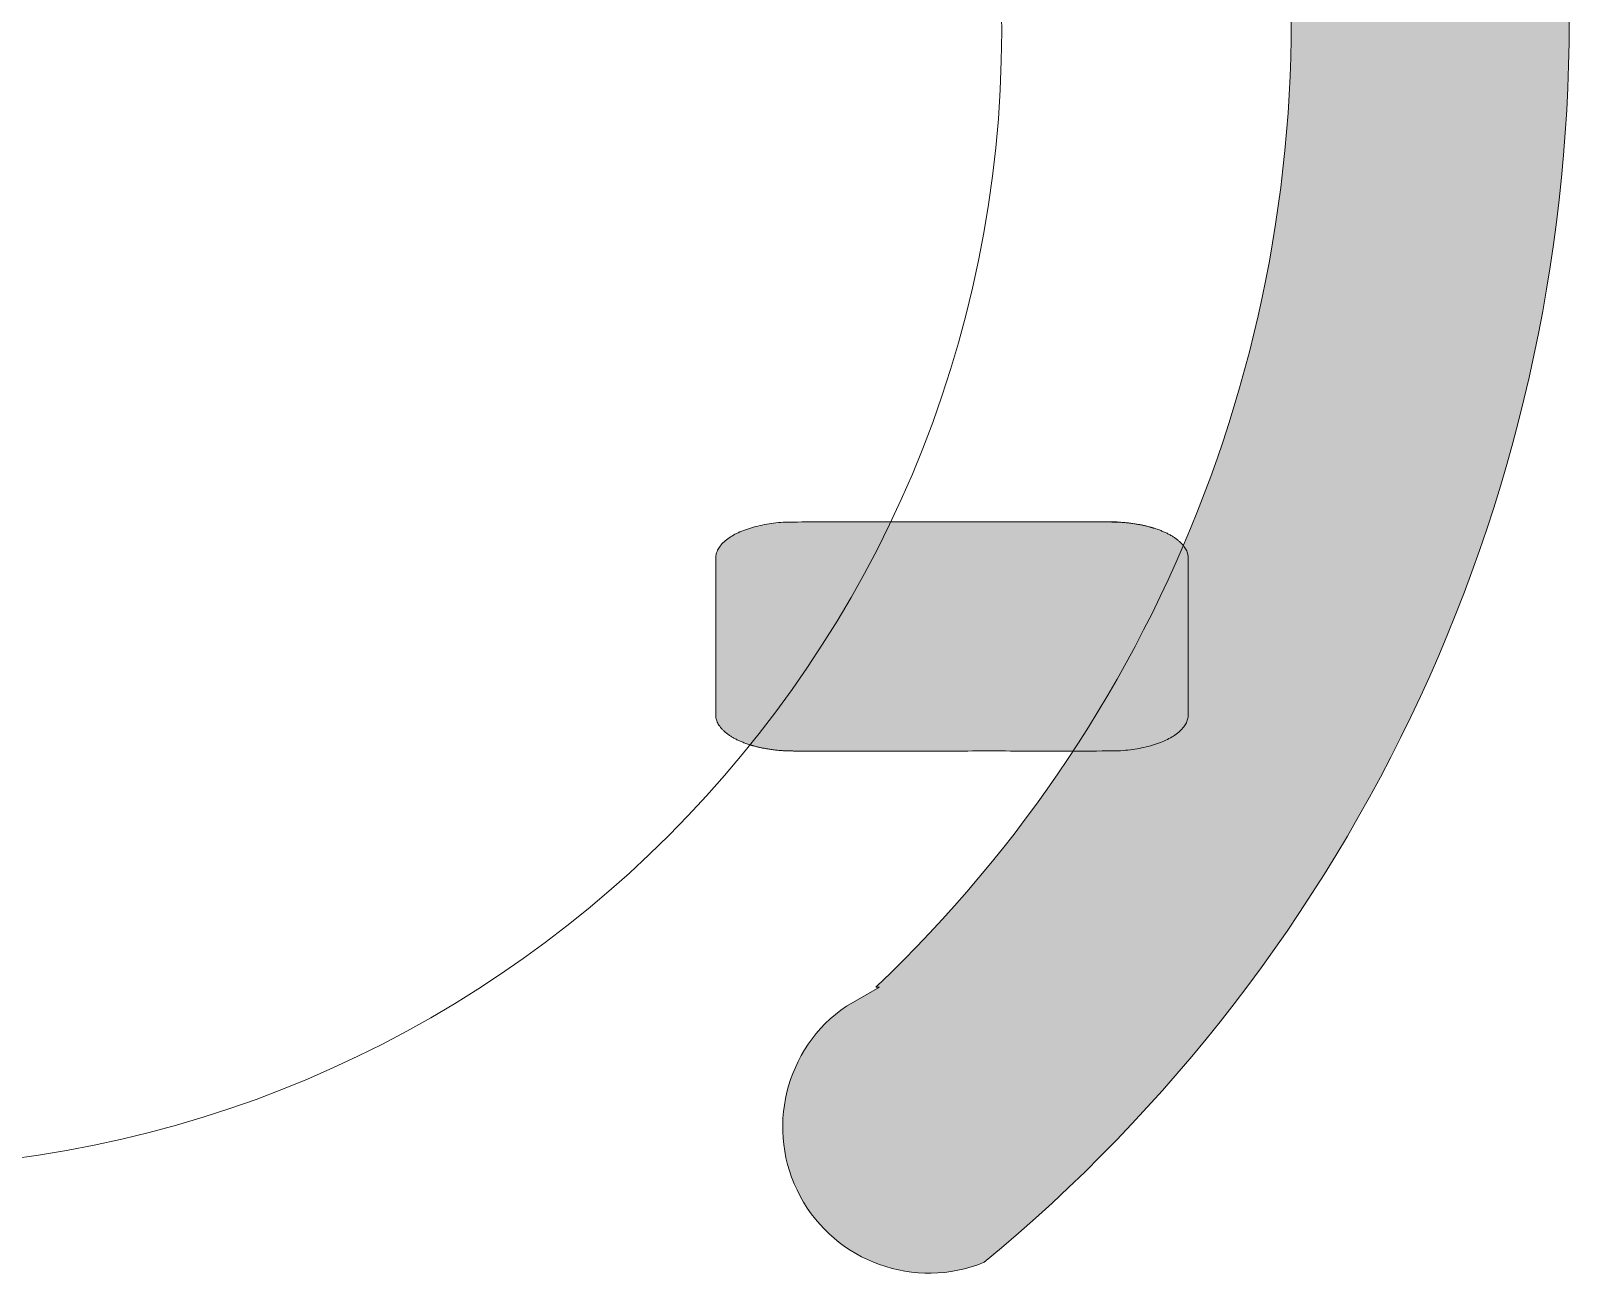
# Model space of a CAD drawing. Header units: metres. Extents: x 512 to 829, y -209 to 245.
# Drawn here: x 727.163 to 727.4398, y -76.0976 to -75.8742 of the extents above; entities that cross this region are included whole.
import ezdxf

# ---------------------------------------------------------------- set-up
doc = ezdxf.new("R2010")
doc.units = ezdxf.units.M
doc.header["$LTSCALE"] = 0.508
doc.layers.add('None', color=7, linetype='Continuous', lineweight=5)

msp = doc.modelspace()

# ---------------------------------------------------------------- hatches: boundary and pattern name
at = {"layer": 'None', "linetype": 'Continuous', "lineweight": 0}
h = msp.add_hatch(color=253, dxfattribs=at)
edge = h.paths.add_edge_path()
edge.add_arc((727.3245898182173, -75.67331993848256), 0.0263100125701542, 151.7176080550718, 235.6582726372454, ccw=False)
edge.add_arc((727.3245866397265, -75.67332192253195), 0.02630815379662728, 67.76075311907022, 151.710522949969, ccw=False)
edge.add_line((727.3345436158066, -75.64897079147966), (727.3376486158066, -75.65157179147965))
edge.add_line((727.3376486158066, -75.65157179147968), (727.3407176158066, -75.65421579147969))
edge.add_line((727.3407176158066, -75.65421579147971), (727.3437466158066, -75.65690079147971))
edge.add_line((727.3437466158067, -75.65690079147964), (727.3467326158067, -75.65962279147965))
edge.add_line((727.3467326158067, -75.6596227914797), (727.3496896158067, -75.6623927914797))
edge.add_line((727.3496896158067, -75.66239279147965), (727.3526066158067, -75.66520579147965))
edge.add_line((727.3526066158066, -75.6652057914797), (727.3554786158066, -75.66805279147971))
edge.add_line((727.3554786158066, -75.66805279147968), (727.3583156158066, -75.67094479147968))
edge.add_line((727.3583156158066, -75.67094479147966), (727.3611086158066, -75.67387379147965))
edge.add_line((727.3611086158066, -75.67387379147965), (727.3638566158066, -75.67683579147965))
edge.add_line((727.3638566158066, -75.67683579147968), (727.3665706158066, -75.67984479147968))
edge.add_line((727.3665706158067, -75.6798447914797), (727.3692426158067, -75.68289279147969))
edge.add_line((727.3692426158067, -75.68289279147973), (727.3718656158067, -75.68596879147972))
edge.add_line((727.3718656158067, -75.6859687914797), (727.3744476158066, -75.6890857914797))
edge.add_line((727.3744476158067, -75.68908579147967), (727.3769886158067, -75.69224079147969))
edge.add_line((727.3769886158067, -75.69224079147966), (727.3794856158066, -75.69543279147966))
edge.add_line((727.3794856158066, -75.69543279147967), (727.3819306158066, -75.69864979147968))
edge.add_line((727.3819306158067, -75.69864979147974), (727.3843366158067, -75.70190679147973))
edge.add_line((727.3843366158067, -75.7019067914797), (727.3866976158066, -75.70520079147971))
edge.add_line((727.3866976158067, -75.70520079147968), (727.3890126158067, -75.70852579147967))
edge.add_line((727.3890126158067, -75.7085257914797), (727.3912776158066, -75.7118817914797))
edge.add_line((727.3912776158066, -75.71188179147964), (727.3934946158066, -75.71526479147964))
edge.add_line((727.3934946158066, -75.71526479147963), (727.3956656158066, -75.71868079147963))
edge.add_line((727.3956656158067, -75.71868079147964), (727.3977866158067, -75.72212179147965))
edge.add_line((727.3977866158067, -75.72212179147971), (727.3998656158067, -75.7256047914797))
edge.add_line((727.3998656158067, -75.72560479147967), (727.4018896158067, -75.72910679147968))
edge.add_line((727.4018896158067, -75.7291067914797), (727.4038686158067, -75.7326407914797))
edge.add_line((727.4038686158067, -75.73264079147964), (727.4057976158067, -75.73620679147965))
edge.add_line((727.4057976158067, -75.73620679147973), (727.4076716158067, -75.73978679147972))
edge.add_line((727.4076716158066, -75.73978679147967), (727.4094966158067, -75.74339479147969))
edge.add_line((727.4094966158067, -75.74339479147966), (727.4112756158066, -75.74703679147964))
edge.add_line((727.4112756158066, -75.74703679147967), (727.4130016158066, -75.75070179147968))
edge.add_line((727.4130016158067, -75.75070179147974), (727.4146756158067, -75.75438579147975))
edge.add_line((727.4146756158067, -75.75438579147965), (727.4162956158067, -75.75809179147964))
edge.add_line((727.4162956158067, -75.75809179147973), (727.4178656158067, -75.76181979147972))
edge.add_line((727.4178656158067, -75.76181979147964), (727.4193876158067, -75.76558179147963))
edge.add_line((727.4193876158067, -75.76558179147969), (727.4208526158067, -75.76935679147968))
edge.add_line((727.4208526158067, -75.76935679147971), (727.4222636158066, -75.77314579147972))
edge.add_line((727.4222636158066, -75.77314579147969), (727.4236246158066, -75.77696279147969))
edge.add_line((727.4236246158067, -75.77696279147972), (727.4249316158067, -75.78079679147973))
edge.add_line((727.4249316158067, -75.7807967914797), (727.4261806158067, -75.78463979147969))
edge.add_line((727.4261806158066, -75.78463979147966), (727.4273816158067, -75.78851079147968))
edge.add_line((727.4273816158067, -75.78851079147967), (727.4285246158066, -75.79239479147967))
edge.add_line((727.4285246158066, -75.79239479147964), (727.4296146158066, -75.79629079147965))
edge.add_line((727.4296146158067, -75.79629079147969), (727.4306506158067, -75.80020979147969))
edge.add_line((727.4306506158067, -75.80020979147969), (727.4316296158067, -75.8041307914797))
edge.add_line((727.4316296158066, -75.80413079147968), (727.4325546158067, -75.80806979147968))
edge.add_line((727.4325546158067, -75.80806979147974), (727.4334266158066, -75.81202879147975))
edge.add_line((727.4334266158066, -75.81202879147975), (727.4342396158066, -75.81598779147973))
edge.add_line((727.4342396158066, -75.81598779147964), (727.4349996158066, -75.81996379147965))
edge.add_line((727.4349996158066, -75.81996379147972), (727.4357046158067, -75.82395779147971))
edge.add_line((727.4357046158067, -75.82395779147964), (727.4363516158066, -75.82794979147965))
edge.add_line((727.4363516158066, -75.82794979147968), (727.4369446158066, -75.83195679147968))
edge.add_line((727.4369446158066, -75.83195679147968), (727.4374796158066, -75.83596679147969))
edge.add_line((727.4374796158066, -75.83596679147968), (727.4379606158067, -75.83999079147966))
edge.add_line((727.4379606158067, -75.83999079147964), (727.4383836158066, -75.84401979147964))
edge.add_line((727.4383836158066, -75.8440197914797), (727.4387516158066, -75.8480487914797))
edge.add_line((727.4387516158067, -75.84804879147964), (727.4390616158067, -75.85208179147963))
edge.add_line((727.4390616158066, -75.85208179147969), (727.4393166158067, -75.85612679147968))
edge.add_line((727.4393166158067, -75.85612679147971), (727.4395136158066, -75.86017379147972))
edge.add_line((727.4395136158066, -75.86017379147972), (727.4396546158066, -75.86420779147971))
edge.add_line((727.4396546158067, -75.86420779147966), (727.4397406158067, -75.86825779147966))
edge.add_line((727.4397406158067, -75.86825779147966), (727.4397686158068, -75.87230879147965))
edge.add_line((727.4397686158067, -75.87230879147967), (727.4397406158066, -75.87635979147967))
edge.add_line((727.4397406158067, -75.87635979147967), (727.4396546158067, -75.88040879147967))
edge.add_line((727.4396546158067, -75.88040879147968), (727.4395136158067, -75.88444379147968))
edge.add_line((727.4395136158066, -75.88444379147973), (727.4393166158067, -75.88849079147971))
edge.add_line((727.4393166158067, -75.88849079147974), (727.4390616158066, -75.89253379147975))
edge.add_line((727.4390616158066, -75.89253379147965), (727.4387516158066, -75.89656879147965))
edge.add_line((727.4387516158067, -75.8965687914797), (727.4383836158067, -75.9005977914797))
edge.add_line((727.4383836158066, -75.90059779147964), (727.4379606158067, -75.90462379147964))
edge.add_line((727.4379606158067, -75.90462379147971), (727.4374806158066, -75.9086497914797))
edge.add_line((727.4374806158066, -75.90864979147966), (727.4369436158066, -75.91266379147967))
edge.add_line((727.4369436158066, -75.91266379147964), (727.4363526158066, -75.91665879147965))
edge.add_line((727.4363526158066, -75.91665879147968), (727.4357056158067, -75.92065579147967))
edge.add_line((727.4357056158067, -75.9206557914797), (727.4349996158066, -75.92465279147969))
edge.add_line((727.4349996158066, -75.92465279147973), (727.4342396158066, -75.92862979147975))
edge.add_line((727.4342396158066, -75.9286297914797), (727.4334256158066, -75.93258979147969))
edge.add_line((727.4334256158066, -75.9325897914797), (727.4325566158067, -75.9365387914797))
edge.add_line((727.4325566158067, -75.93653879147973), (727.4316306158066, -75.94048679147973))
edge.add_line((727.4316306158066, -75.94048679147966), (727.4306486158066, -75.94441579147966))
edge.add_line((727.4306486158067, -75.94441579147974), (727.4296146158067, -75.94832579147975))
edge.add_line((727.4296146158067, -75.94832579147965), (727.4285246158067, -75.95222179147964))
edge.add_line((727.4285246158066, -75.9522217914797), (727.4273816158067, -75.9561057914797))
edge.add_line((727.4273816158067, -75.95610579147967), (727.4261806158066, -75.95997679147968))
edge.add_line((727.4261806158066, -75.95997679147968), (727.4249316158066, -75.96381979147966))
edge.add_line((727.4249316158067, -75.96381979147964), (727.4236246158067, -75.96765379147965))
edge.add_line((727.4236246158067, -75.96765379147973), (727.4222656158067, -75.97146679147974))
edge.add_line((727.4222656158066, -75.97146679147966), (727.4208536158067, -75.97525979147964))
edge.add_line((727.4208536158067, -75.97525979147974), (727.4193856158066, -75.97903979147975))
edge.add_line((727.4193856158066, -75.97903979147964), (727.4178686158066, -75.98278879147965))
edge.add_line((727.4178686158067, -75.98278879147972), (727.4163006158067, -75.98651479147972))
edge.add_line((727.4163006158067, -75.98651479147975), (727.4146776158067, -75.99022679147976))
edge.add_line((727.4146776158067, -75.9902267914797), (727.4130036158067, -75.99391079147969))
edge.add_line((727.4130036158067, -75.99391079147972), (727.4112776158067, -75.99757579147973))
edge.add_line((727.4112776158066, -75.99757579147968), (727.4094976158066, -76.00121879147967))
edge.add_line((727.4094976158067, -76.00121879147969), (727.4076756158067, -76.0048227914797))
edge.add_line((727.4076756158066, -76.00482279147968), (727.4057956158066, -76.00841479147968))
edge.add_line((727.4057956158067, -76.00841479147971), (727.4038636158067, -76.01198279147971))
edge.add_line((727.4038636158067, -76.01198279147968), (727.4018896158067, -76.01550879147968))
edge.add_line((727.4018896158067, -76.01550879147965), (727.3998686158067, -76.01900479147966))
edge.add_line((727.3998686158067, -76.01900479147969), (727.3977906158067, -76.02248779147968))
edge.add_line((727.3977906158067, -76.02248779147965), (727.3956666158067, -76.02593479147964))
edge.add_line((727.3956666158067, -76.0259347914797), (727.3934956158067, -76.0293507914797))
edge.add_line((727.3934956158066, -76.02935079147971), (727.3912756158066, -76.03273879147972))
edge.add_line((727.3912756158066, -76.03273879147969), (727.3890096158067, -76.03609379147969))
edge.add_line((727.3890096158067, -76.03609379147974), (727.3866986158067, -76.03941279147975))
edge.add_line((727.3866986158067, -76.03941279147966), (727.3843416158068, -76.04270179147966))
edge.add_line((727.3843416158066, -76.04270179147966), (727.3819366158067, -76.04595879147968))
edge.add_line((727.3819366158067, -76.04595879147973), (727.3794886158067, -76.04917979147973))
edge.add_line((727.3794886158066, -76.04917979147967), (727.3769886158066, -76.05237579147968))
edge.add_line((727.3769886158067, -76.05237579147968), (727.3744516158067, -76.05552479147967))
edge.add_line((727.3744516158067, -76.05552479147968), (727.3718726158068, -76.05863879147968))
edge.add_line((727.3718726158066, -76.05863879147967), (727.3692426158067, -76.06172379147966))
edge.add_line((727.3692426158067, -76.06172379147972), (727.3665746158067, -76.06476679147971))
edge.add_line((727.3665746158067, -76.06476679147966), (727.3638636158067, -76.06777179147966))
edge.add_line((727.3638636158066, -76.06777179147969), (727.3611106158066, -76.07073979147968))
edge.add_line((727.3611106158066, -76.0707397914797), (727.3583166158066, -76.0736697914797))
edge.add_line((727.3583166158066, -76.07366979147969), (727.3554796158066, -76.07656179147968))
edge.add_line((727.3554796158066, -76.07656179147966), (727.3526076158066, -76.07940879147966))
edge.add_line((727.3526076158066, -76.07940879147975), (727.3496906158066, -76.08222179147975))
edge.add_line((727.3496906158067, -76.0822217914797), (727.3467336158067, -76.0849917914797))
edge.add_line((727.3467336158067, -76.08499179147964), (727.3437516158067, -76.08771079147964))
edge.add_line((727.3437516158067, -76.08771079147971), (727.3407196158067, -76.0903987914797))
edge.add_line((727.3407196158066, -76.09039879147974), (727.3376476158066, -76.09304479147976))
edge.add_line((727.3376476158066, -76.09304479147966), (727.3345496158066, -76.09563979147966))
edge.add_arc((727.3245922515816, -76.07128974235286), 0.02630729926823667, -151.71219724950498, -67.75907881953901, ccw=False)
edge.add_arc((727.3245924662817, -76.07128982811048), 0.02630744768851981, 124.33670262321169, 208.2874166844701, ccw=False)
edge.add_line((727.3097536158067, -76.04956679147972), (727.3157246158067, -76.04618479147973))
edge.add_line((727.3157246158066, -76.04618479147973), (727.3150106158066, -76.04619679147973))
edge.add_line((727.3150106158066, -76.0461967914797), (727.3152436158066, -76.0459787914797))
edge.add_line((727.3152436158067, -76.04597879147968), (727.3176516158067, -76.04365679147969))
edge.add_line((727.3176516158067, -76.04365679147963), (727.3200306158067, -76.04129779147964))
edge.add_line((727.3200306158067, -76.04129779147968), (727.3223756158067, -76.03890779147969))
edge.add_line((727.3223756158067, -76.03890779147969), (727.3246876158066, -76.0364837914797))
edge.add_line((727.3246876158066, -76.03648379147967), (727.3269706158067, -76.03402279147967))
edge.add_line((727.3269706158067, -76.03402279147974), (727.3292126158067, -76.03153779147974))
edge.add_line((727.3292126158067, -76.03153779147965), (727.3314176158067, -76.02902179147965))
edge.add_line((727.3314176158067, -76.02902179147975), (727.3335916158067, -76.02647179147975))
edge.add_line((727.3335916158067, -76.02647179147971), (727.3357276158066, -76.02389279147971))
edge.add_line((727.3357276158067, -76.02389279147974), (727.3378276158068, -76.02128679147974))
edge.add_line((727.3378276158066, -76.02128679147972), (727.3398916158067, -76.01864779147974))
edge.add_line((727.3398916158067, -76.01864779147968), (727.3419196158067, -76.01597979147968))
edge.add_line((727.3419196158067, -76.01597979147971), (727.3439076158066, -76.01328779147971))
edge.add_line((727.3439076158066, -76.01328779147968), (727.3458596158066, -76.01056379147968))
edge.add_line((727.3458596158067, -76.01056379147974), (727.3477736158068, -76.00781379147975))
edge.add_line((727.3477736158067, -76.00781379147975), (727.3496456158067, -76.00504279147974))
edge.add_line((727.3496456158067, -76.0050427914797), (727.3514836158067, -76.0022377914797))
edge.add_line((727.3514836158066, -76.00223779147973), (727.3532816158066, -75.99940879147974))
edge.add_line((727.3532816158066, -75.99940879147971), (727.3550356158066, -75.9965627914797))
edge.add_line((727.3550356158066, -75.99656279147973), (727.3567536158066, -75.99368279147974))
edge.add_line((727.3567536158066, -75.99368279147973), (727.3584296158066, -75.99078279147972))
edge.add_line((727.3584296158067, -75.99078279147966), (727.3600636158067, -75.98786479147965))
edge.add_line((727.3600636158067, -75.98786479147964), (727.3616596158066, -75.98491679147965))
edge.add_line((727.3616596158067, -75.98491679147969), (727.3632126158068, -75.98194979147968))
edge.add_line((727.3632126158067, -75.98194979147968), (727.3647226158066, -75.97896379147967))
edge.add_line((727.3647226158066, -75.97896379147971), (727.3661956158066, -75.97594779147973))
edge.add_line((727.3661956158066, -75.97594779147971), (727.3676236158067, -75.9729157914797))
edge.add_line((727.3676236158067, -75.97291579147975), (727.3690086158067, -75.96986779147976))
edge.add_line((727.3690086158067, -75.96986779147971), (727.3703496158067, -75.96680179147971))
edge.add_line((727.3703496158066, -75.96680179147972), (727.3716486158066, -75.96371379147972))
edge.add_line((727.3716486158066, -75.96371379147968), (727.3729046158066, -75.9606107914797))
edge.add_line((727.3729046158066, -75.96061079147967), (727.3741176158067, -75.95748679147965))
edge.add_line((727.3741176158067, -75.95748679147971), (727.3752846158067, -75.95435079147971))
edge.add_line((727.3752846158067, -75.95435079147967), (727.3764106158067, -75.95119279147967))
edge.add_line((727.3764106158067, -75.95119279147968), (727.3774906158067, -75.94802479147968))
edge.add_line((727.3774906158067, -75.94802479147972), (727.3785256158067, -75.94484079147973))
edge.add_line((727.3785256158067, -75.94484079147969), (727.3795186158067, -75.94163879147969))
edge.add_line((727.3795186158067, -75.9416387914797), (727.3804636158067, -75.93842779147971))
edge.add_line((727.3804636158067, -75.93842779147974), (727.3813676158067, -75.93519779147974))
edge.add_line((727.3813676158067, -75.93519779147971), (727.3822236158067, -75.93196179147971))
edge.add_line((727.3822236158067, -75.9319617914797), (727.3830346158067, -75.9287157914797))
edge.add_line((727.3830346158067, -75.9287157914797), (727.3837986158067, -75.92545679147969))
edge.add_line((727.3837986158067, -75.92545679147975), (727.3845196158067, -75.92218279147976))
edge.add_line((727.3845196158067, -75.92218279147971), (727.3851936158067, -75.9189027914797))
edge.add_line((727.3851936158067, -75.9189027914797), (727.3858226158067, -75.9156117914797))
edge.add_line((727.3858226158067, -75.9156117914797), (727.3864056158067, -75.91231179147971))
edge.add_line((727.3864056158067, -75.91231179147974), (727.3869406158067, -75.90900479147976))
edge.add_line((727.3869406158067, -75.90900479147967), (727.3874316158067, -75.90568979147967))
edge.add_line((727.3874316158067, -75.90568979147974), (727.3878746158067, -75.90237479147974))
edge.add_line((727.3878746158067, -75.9023747914797), (727.3882706158067, -75.8990517914797))
edge.add_line((727.3882706158067, -75.89905179147968), (727.3886216158068, -75.89571079147967))
edge.add_line((727.3886216158066, -75.8957107914797), (727.3889266158067, -75.89237979147971))
edge.add_line((727.3889266158067, -75.8923797914797), (727.3891826158067, -75.88904479147969))
edge.add_line((727.3891826158067, -75.8890447914797), (727.3893936158067, -75.8857017914797))
edge.add_line((727.3893936158066, -75.88570179147973), (727.3895556158067, -75.88235479147974))
edge.add_line((727.3895556158067, -75.88235479147966), (727.3896736158067, -75.87900479147967))
edge.add_line((727.3896736158067, -75.8790047914797), (727.3897446158068, -75.8756557914797))
edge.add_line((727.3897446158066, -75.87565579147974), (727.3897676158067, -75.87230879147972))
edge.add_line((727.3897676158067, -75.87230879147967), (727.3897446158066, -75.86896179147968))
edge.add_line((727.3897446158066, -75.8689617914797), (727.3896736158066, -75.8656117914797))
edge.add_line((727.3896736158067, -75.86561179147964), (727.3895556158067, -75.86226279147964))
edge.add_line((727.3895556158067, -75.86226279147968), (727.3893936158066, -75.85891579147969))
edge.add_line((727.3893936158066, -75.85891579147972), (727.3891826158066, -75.85557079147972))
edge.add_line((727.3891826158067, -75.85557079147964), (727.3889266158067, -75.85223879147964))
edge.add_line((727.3889266158067, -75.85223879147975), (727.3886216158066, -75.84890479147975))
edge.add_line((727.3886216158066, -75.84890479147964), (727.3882716158066, -75.84556879147962))
edge.add_line((727.3882716158066, -75.84556879147965), (727.3878736158066, -75.84224079147965))
edge.add_line((727.3878736158067, -75.84224079147964), (727.3874306158067, -75.83892279147963))
edge.add_line((727.3874306158067, -75.83892279147972), (727.3869406158067, -75.83560979147971))
edge.add_line((727.3869406158067, -75.83560979147967), (727.3864046158067, -75.83230379147969))
edge.add_line((727.3864046158067, -75.83230379147972), (727.3858226158067, -75.82900379147969))
edge.add_line((727.3858226158067, -75.82900379147964), (727.3851926158067, -75.82571079147965))
edge.add_line((727.3851926158067, -75.82571079147965), (727.3845206158067, -75.82243579147965))
edge.add_line((727.3845206158067, -75.82243579147973), (727.3837996158067, -75.81916279147976))
edge.add_line((727.3837996158067, -75.8191627914797), (727.3830336158067, -75.81590279147969))
edge.add_line((727.3830336158067, -75.81590279147974), (727.3822236158067, -75.81265579147974))
edge.add_line((727.3822236158067, -75.81265579147964), (727.3813666158067, -75.80941679147963))
edge.add_line((727.3813666158067, -75.80941679147963), (727.3804636158067, -75.80618879147963))
edge.add_line((727.3804636158067, -75.80618879147971), (727.3795186158067, -75.80297779147973))
edge.add_line((727.3795186158067, -75.80297779147975), (727.3785256158067, -75.79977579147973))
edge.add_line((727.3785256158067, -75.79977579147965), (727.3774906158067, -75.79659179147967))
edge.add_line((727.3774906158067, -75.79659179147973), (727.3764116158067, -75.79342679147972))
edge.add_line((727.3764116158067, -75.79342679147965), (727.3752856158067, -75.79026779147965))
edge.add_line((727.3752856158067, -75.79026779147966), (727.3741156158067, -75.78712679147966))
edge.add_line((727.3741156158067, -75.78712679147964), (727.3729036158066, -75.78400379147962))
edge.add_line((727.3729036158066, -75.78400379147968), (727.3716476158066, -75.78089979147968))
edge.add_line((727.3716476158066, -75.78089979147967), (727.3703466158066, -75.77780879147967))
edge.add_line((727.3703466158066, -75.77780879147974), (727.3690056158066, -75.77474279147974))
edge.add_line((727.3690056158067, -75.77474279147964), (727.3676216158067, -75.77169679147964))
edge.add_line((727.3676216158067, -75.77169679147971), (727.3661926158067, -75.7686617914797))
edge.add_line((727.3661926158067, -75.76866179147964), (727.3647226158066, -75.76565279147965))
edge.add_line((727.3647226158066, -75.76565279147974), (727.3632116158066, -75.76266579147975))
edge.add_line((727.3632116158067, -75.76266579147966), (727.3616576158066, -75.75969679147966))
edge.add_line((727.3616576158066, -75.75969679147966), (727.3600646158067, -75.75675179147966))
edge.add_line((727.3600646158067, -75.7567517914797), (727.3584296158067, -75.7538327914797))
edge.add_line((727.3584296158067, -75.75383279147968), (727.3567516158067, -75.75092879147968))
edge.add_line((727.3567516158066, -75.75092879147974), (727.3550356158066, -75.74805479147975))
edge.add_line((727.3550356158066, -75.74805479147972), (727.3532826158066, -75.74520979147971))
edge.add_line((727.3532826158066, -75.74520979147974), (727.3514836158066, -75.74237879147972))
edge.add_line((727.3514836158066, -75.74237879147972), (727.3496436158066, -75.73957179147972))
edge.add_line((727.3496436158067, -75.73957179147965), (727.3477716158067, -75.73679779147966))
edge.add_line((727.3477716158067, -75.73679779147972), (727.3458596158067, -75.73405079147972))
edge.add_line((727.3458596158067, -75.73405079147972), (727.3439066158068, -75.73132679147972))
edge.add_line((727.3439066158066, -75.73132679147966), (727.3419166158067, -75.72863279147967))
edge.add_line((727.3419166158067, -75.72863279147975), (727.3398886158067, -75.72596479147975))
edge.add_line((727.3398886158067, -75.72596479147967), (727.3378256158067, -75.72332679147966))
edge.add_line((727.3378256158067, -75.72332679147974), (727.3357226158066, -75.72071679147973))
edge.add_line((727.3357226158066, -75.72071679147973), (727.3335886158067, -75.71813979147973))
edge.add_line((727.3335886158067, -75.71813979147964), (727.3314186158067, -75.71559579147964))
edge.add_line((727.3314186158067, -75.7155957914797), (727.3292056158067, -75.71307079147971))
edge.add_line((727.3292056158067, -75.71307079147971), (727.3269636158067, -75.7105847914797))
edge.add_line((727.3269636158067, -75.71058479147973), (727.3246866158066, -75.70813079147973))
edge.add_line((727.3246866158066, -75.70813079147968), (727.3223746158067, -75.70570679147968))
edge.add_line((727.3223746158067, -75.70570679147966), (727.3200296158067, -75.70331679147966))
edge.add_line((727.3200296158067, -75.70331679147966), (727.3176506158067, -75.70095779147965))
edge.add_line((727.3176506158067, -75.70095779147971), (727.3156956158067, -75.69907279147972))
edge.add_line((727.3156956158067, -75.6990727914797), (727.3097476158067, -75.69504379147969))
edge.add_line((727.3097476158067, -75.69504379147963), (727.3097476158067, -75.69504379147963))
msp.add_hatch(color=8, dxfattribs=at).paths.add_polyline_path([(727.3002331748294, -76.00370797640039), (727.29988959763, -76.00370601872191), (727.2995462273888, -76.00370014686575), (727.299203270939, -76.00369036436882), (727.2988609348647, -76.00367667712374), (727.2985194253765, -76.00365909337529), (727.298178948187, -76.00363762371512), (727.2978397083867, -76.0036122810759), (727.2975019103211, -76.00358308072305), (727.2971657574672, -76.00355004024561), (727.2968314523107, -76.00351317954619), (727.2964991962247, -76.00347252082804), (727.2961691893478, -76.00342808858261), (727.2958416304638, -76.00337990957428), (727.2955167168818, -76.00332801282411), (727.2951946443178, -76.00327242959281), (727.2948756067763, -76.00321319336172), (727.2945597964333, -76.00315033981246), (727.2942474035214, -76.00308390680573), (727.2939386162142, -76.00301393435814), (727.2936336205138, -76.00294046461863), (727.2933326001381, -76.00286354184266), (727.2930357364106, -76.00278321236544), (727.2927432081509, -76.0026995245745), (727.2924551915671, -76.00261252888038), (727.2921718601494, -76.0025222776859), (727.2918933845665, -76.00242882535497), (727.2916199325612, -76.00233222817997), (727.291351668851, -76.0022325443473), (727.291088755028, -76.0021298339027), (727.2908313494614, -76.00202415871524), (727.290579607203, -76.00191558243955), (727.2903336798927, -76.00180417047807), (727.290093715668, -76.00168998994116), (727.2898598590743, -76.00157310960685), (727.2896322509782, -76.0014535998796), (727.2894110284823, -76.00133153274749), (727.2891963248426, -76.00120698173919), (727.2889882693886, -76.0010800218796), (727.2887869874452, -76.00095072964461), (727.2885926002571, -76.00081918291505), (727.2884052249158, -76.00068546092962), (727.2882249742893, -76.00054964423771), (727.2880519569538, -76.00041181464985), (727.2878862771285, -76.00027205518973), (727.2877280346125, -76.00013045004312), (727.2875773247256, -75.99998708450767), (727.2874342382495, -75.99984204494137), (727.2872988613742, -75.99969541871076), (727.2871712756456, -75.99954729413787), (727.2870515579168, -75.99939776044744), (727.286939780301, -75.99924690771297), (727.286836010129, -75.99909482680255), (727.2867403099082, -75.99894160932399), (727.2866527372846, -75.99878734756976), (727.2865733450088, -75.99863213446145), (727.2865021809037, -75.99847606349351), (727.2864392878358, -75.99831922867736), (727.2863847036898, -75.99816172448436), (727.2863384613449, -75.99800364578914), (727.2863005886559, -75.9978450878125), (727.2862711084358, -75.99768614606376), (727.2862500384424, -75.9975269162835), (727.2862373913675, -75.9973674943858), (727.2862331748294, -75.99720797640043), (727.2862331748294, -75.9690299764004), (727.2862373913675, -75.96887045841504), (727.2862500384424, -75.96871103651722), (727.2862711084358, -75.96855180673697), (727.2863005886559, -75.96839286498823), (727.2863384613449, -75.96823430701158), (727.2863847036898, -75.96807622831648), (727.2864392878358, -75.96791872412348), (727.2865021809037, -75.96776188930733), (727.2865733450088, -75.9676058183394), (727.2866527372846, -75.96745060523108), (727.2867403099082, -75.96729634347685), (727.286836010129, -75.96714312599829), (727.286939780301, -75.96699104508775), (727.2870515579168, -75.9668401923534), (727.2871712756456, -75.96669065866297), (727.2872988613742, -75.96654253409008), (727.2874342382495, -75.96639590785935), (727.2875773247256, -75.96625086829306), (727.2877280346125, -75.96610750275761), (727.2878862771285, -75.965965897611), (727.2880519569538, -75.96582613815087), (727.2882249742893, -75.96568830856313), (727.2884052249158, -75.96555249187111), (727.2885926002571, -75.96541876988579), (727.2887869874452, -75.96528722315622), (727.2889882693886, -75.96515793092124), (727.2891963248426, -75.96503097106165), (727.2894110284823, -75.96490642005335), (727.2896322509782, -75.96478435292124), (727.2898598590743, -75.96466484319387), (727.290093715668, -75.96454796285957), (727.2903336798927, -75.96443378232266), (727.290579607203, -75.96432237036117), (727.2908313494614, -75.9642137940856), (727.291088755028, -75.96410811889814), (727.291351668851, -75.96400540845354), (727.2916199325612, -75.96390572462087), (727.2918933845665, -75.96380912744576), (727.2921718601494, -75.96371567511494), (727.2924551915671, -75.96362542392046), (727.2927432081509, -75.96353842822623), (727.2930357364106, -75.9634547404354), (727.2933326001381, -75.96337441095818), (727.2936336205138, -75.96329748818209), (727.2939386162142, -75.96322401844259), (727.2942474035214, -75.96315404599511), (727.2945597964333, -75.96308761298837), (727.2948756067763, -75.96302475943912), (727.2951946443178, -75.96296552320803), (727.2955167168818, -75.96290993997673), (727.2958416304638, -75.96285804322656), (727.2961691893478, -75.96280986421812), (727.2964991962247, -75.96276543197268), (727.2968314523107, -75.96272477325465), (727.2971657574672, -75.96268791255511), (727.2975019103211, -75.96265487207779), (727.2978397083867, -75.96262567172482), (727.298178948187, -75.9626003290856), (727.2985194253765, -75.96257885942555), (727.2988609348647, -75.96256127567699), (727.299203270939, -75.96254758843202), (727.2995462273888, -75.96253780593509), (727.29988959763, -75.96253193407892), (727.3002331748294, -75.96252997640045), (727.3572271748293, -75.96252997640045), (727.3575707520287, -75.96253193407892), (727.3579141222699, -75.96253780593509), (727.3582570787197, -75.96254758843202), (727.358599414794, -75.96256127567699), (727.3589409242821, -75.96257885942555), (727.3592814014717, -75.9626003290856), (727.3596206412719, -75.96262567172482), (727.3599584393376, -75.96265487207779), (727.3602945921915, -75.96268791255511), (727.360628897348, -75.96272477325465), (727.360961153434, -75.96276543197268), (727.3612911603109, -75.96280986421812), (727.3616187191949, -75.96285804322656), (727.3619436327768, -75.96290993997673), (727.3622657053409, -75.96296552320803), (727.3625847428824, -75.96302475943912), (727.3629005532254, -75.96308761298837), (727.3632129461373, -75.96315404599511), (727.3635217334445, -75.96322401844259), (727.3638267291449, -75.96329748818209), (727.3641277495205, -75.96337441095818), (727.364424613248, -75.9634547404354), (727.3647171415078, -75.96353842822623), (727.3650051580917, -75.96362542392046), (727.3652884895092, -75.96371567511494), (727.3655669650923, -75.96380912744576), (727.3658404170975, -75.96390572462087), (727.3661086808077, -75.96400540845354), (727.3663715946307, -75.96410811889814), (727.3666290001972, -75.9642137940856), (727.3668807424557, -75.96432237036117), (727.367126669766, -75.96443378232266), (727.3673666339906, -75.96454796285957), (727.3676004905843, -75.96466484319387), (727.3678280986804, -75.96478435292124), (727.3680493211764, -75.96490642005335), (727.3682640248161, -75.96503097106165), (727.3684720802701, -75.96515793092124), (727.3686733622135, -75.96528722315622), (727.3688677494016, -75.96541876988579), (727.3690551247428, -75.96555249187111), (727.3692353753694, -75.96568830856313), (727.3694083927048, -75.96582613815087), (727.3695740725302, -75.965965897611), (727.3697323150461, -75.96610750275761), (727.3698830249331, -75.96625086829306), (727.3700261114092, -75.96639590785935), (727.3701614882845, -75.96654253409008), (727.370289074013, -75.96669065866297), (727.3704087917419, -75.9668401923534), (727.3705205693576, -75.96699104508775), (727.3706243395296, -75.96714312599829), (727.3707200397505, -75.96729634347685), (727.370807612374, -75.96745060523108), (727.3708870046498, -75.9676058183394), (727.370958168755, -75.96776188930733), (727.3710210618228, -75.96791872412348), (727.3710756459689, -75.96807622831648), (727.3711218883137, -75.96823430701158), (727.3711597610028, -75.96839286498823), (727.3711892412229, -75.96855180673697), (727.3712103112161, -75.96871103651722), (727.3712229582911, -75.96887045841504), (727.3712271748293, -75.9690299764004), (727.3712271748293, -75.99720797640043), (727.3712229582911, -75.9973674943858), (727.3712103112161, -75.9975269162835), (727.3711892412229, -75.99768614606376), (727.3711597610028, -75.9978450878125), (727.3711218883137, -75.99800364578914), (727.3710756459689, -75.99816172448436), (727.3710210618228, -75.99831922867736), (727.370958168755, -75.99847606349351), (727.3708870046498, -75.99863213446145), (727.370807612374, -75.99878734756976), (727.3707200397505, -75.99894160932399), (727.3706243395296, -75.99909482680255), (727.3705205693576, -75.99924690771297), (727.3704087917419, -75.99939776044744), (727.370289074013, -75.99954729413787), (727.3701614882845, -75.99969541871076), (727.3700261114092, -75.99984204494137), (727.3698830249331, -75.99998708450767), (727.3697323150461, -76.00013045004312), (727.3695740725302, -76.00027205518973), (727.3694083927048, -76.00041181464985), (727.3692353753694, -76.00054964423771), (727.3690551247428, -76.00068546092962), (727.3688677494016, -76.00081918291505), (727.3686733622135, -76.00095072964461), (727.3684720802701, -76.0010800218796), (727.3682640248161, -76.00120698173919), (727.3680493211764, -76.00133153274749), (727.3678280986804, -76.0014535998796), (727.3676004905843, -76.00157310960685), (727.3673666339906, -76.00168998994116), (727.367126669766, -76.00180417047807), (727.3668807424557, -76.00191558243955), (727.3666290001972, -76.00202415871524), (727.3663715946307, -76.0021298339027), (727.3661086808077, -76.0022325443473), (727.3658404170975, -76.00233222817997), (727.3655669650923, -76.00242882535497), (727.3652884895092, -76.0025222776859), (727.3650051580917, -76.00261252888038), (727.3647171415078, -76.0026995245745), (727.364424613248, -76.00278321236544), (727.3641277495205, -76.00286354184266), (727.3638267291449, -76.00294046461863), (727.3635217334445, -76.00301393435814), (727.3632129461373, -76.00308390680573), (727.3629005532254, -76.00315033981246), (727.3625847428824, -76.00321319336172), (727.3622657053409, -76.00327242959281), (727.3619436327768, -76.00332801282411), (727.3616187191949, -76.00337990957428), (727.3612911603109, -76.00342808858261), (727.360961153434, -76.00347252082804), (727.360628897348, -76.00351317954619), (727.3602945921915, -76.00355004024561), (727.3599584393376, -76.00358308072305), (727.3596206412719, -76.0036122810759), (727.3592814014717, -76.00363762371512), (727.3589409242821, -76.00365909337529), (727.358599414794, -76.00367667712374), (727.3582570787197, -76.00369036436882), (727.3579141222699, -76.00370014686575), (727.3575707520287, -76.00370601872191), (727.3572271748293, -76.00370797640039)])

# ---------------------------------------------------------------- linework, layer by layer
at = {"layer": 'None', "color": 7, "linetype": 'Continuous', "lineweight": 9}
for p, q in [((727.3897446158066, -75.87565579147974), (727.3897676158067, -75.87230879147967)), ((727.4397686158067, -75.87230879147967), (727.4397406158067, -75.87635979147967)), ((727.3896736158067, -75.8790047914797), (727.3897446158066, -75.87565579147974)), ((727.4397406158067, -75.87635979147967), (727.4396546158067, -75.88040879147968)), ((727.3895556158067, -75.88235479147966), (727.3896736158067, -75.8790047914797)), ((727.4396546158067, -75.88040879147968), (727.4395136158066, -75.88444379147973)), ((727.3893936158066, -75.88570179147973), (727.3895556158067, -75.88235479147966)), ((727.4395136158066, -75.88444379147973), (727.4393166158067, -75.88849079147974)), ((727.3891826158067, -75.8890447914797), (727.3893936158066, -75.88570179147973)), ((727.3889266158067, -75.8923797914797), (727.3891826158067, -75.8890447914797)), ((727.4393166158067, -75.88849079147974), (727.4390616158066, -75.89253379147965)), ((727.3886216158066, -75.8957107914797), (727.3889266158067, -75.8923797914797)), ((727.4390616158066, -75.89253379147965), (727.4387516158067, -75.8965687914797)), ((727.3882706158067, -75.89905179147968), (727.3886216158066, -75.8957107914797)), ((727.4387516158067, -75.8965687914797), (727.4383836158066, -75.90059779147964)), ((727.3878746158067, -75.9023747914797), (727.3882706158067, -75.89905179147968)), ((727.4383836158066, -75.90059779147964), (727.4379606158067, -75.90462379147971)), ((727.3874316158067, -75.90568979147974), (727.3878746158067, -75.9023747914797)), ((727.3869406158067, -75.90900479147967), (727.3874316158067, -75.90568979147974)), ((727.4379606158067, -75.90462379147971), (727.4374806158066, -75.90864979147966)), ((727.3864056158067, -75.91231179147974), (727.3869406158067, -75.90900479147967)), ((727.4374806158066, -75.90864979147966), (727.4369436158066, -75.91266379147964)), ((727.3858226158067, -75.9156117914797), (727.3864056158067, -75.91231179147974)), ((727.4369436158066, -75.91266379147964), (727.4363526158066, -75.91665879147968)), ((727.3851936158067, -75.9189027914797), (727.3858226158067, -75.9156117914797)), ((727.4363526158066, -75.91665879147968), (727.4357056158067, -75.9206557914797)), ((727.3845196158067, -75.92218279147971), (727.3851936158067, -75.9189027914797)), ((727.4357056158067, -75.9206557914797), (727.4349996158066, -75.92465279147973)), ((727.3837986158067, -75.92545679147975), (727.3845196158067, -75.92218279147971)), ((727.3830346158067, -75.9287157914797), (727.3837986158067, -75.92545679147975)), ((727.4349996158066, -75.92465279147973), (727.4342396158066, -75.9286297914797)), ((727.3822236158067, -75.9319617914797), (727.3830346158067, -75.9287157914797)), ((727.4342396158066, -75.9286297914797), (727.4334256158066, -75.9325897914797)), ((727.3813676158067, -75.93519779147971), (727.3822236158067, -75.9319617914797)), ((727.4334256158066, -75.9325897914797), (727.4325566158067, -75.93653879147973)), ((727.3804636158067, -75.93842779147974), (727.3813676158067, -75.93519779147971)), ((727.4325566158067, -75.93653879147973), (727.4316306158066, -75.94048679147966)), ((727.3795186158067, -75.9416387914797), (727.3804636158067, -75.93842779147974)), ((727.3785256158067, -75.94484079147969), (727.3795186158067, -75.9416387914797)), ((727.4316306158066, -75.94048679147966), (727.4306486158067, -75.94441579147974)), ((727.3774906158067, -75.94802479147972), (727.3785256158067, -75.94484079147969)), ((727.4306486158067, -75.94441579147974), (727.4296146158067, -75.94832579147965)), ((727.3764106158067, -75.95119279147968), (727.3774906158067, -75.94802479147972)), ((727.4296146158067, -75.94832579147965), (727.4285246158066, -75.9522217914797)), ((727.3752846158067, -75.95435079147967), (727.3764106158067, -75.95119279147968)), ((727.4285246158066, -75.9522217914797), (727.4273816158067, -75.95610579147967)), ((727.3741176158067, -75.95748679147971), (727.3752846158067, -75.95435079147967)), ((727.4273816158067, -75.95610579147967), (727.4261806158066, -75.95997679147968)), ((727.3729046158066, -75.96061079147967), (727.3741176158067, -75.95748679147971)), ((727.3716486158066, -75.96371379147968), (727.3729046158066, -75.96061079147967)), ((727.4261806158066, -75.95997679147968), (727.4249316158067, -75.96381979147964)), ((727.3703496158066, -75.96680179147972), (727.3716486158066, -75.96371379147968)), ((727.4249316158067, -75.96381979147964), (727.4236246158067, -75.96765379147973)), ((727.3690086158067, -75.96986779147971), (727.3703496158066, -75.96680179147972)), ((727.4236246158067, -75.96765379147973), (727.4222656158066, -75.97146679147966)), ((727.3676236158067, -75.97291579147975), (727.3690086158067, -75.96986779147971)), ((727.3661956158066, -75.97594779147971), (727.3676236158067, -75.97291579147975)), ((727.4222656158066, -75.97146679147966), (727.4208536158067, -75.97525979147974)), ((727.3647226158066, -75.97896379147971), (727.3661956158066, -75.97594779147971)), ((727.4208536158067, -75.97525979147974), (727.4193856158066, -75.97903979147964)), ((727.3632126158067, -75.98194979147968), (727.3647226158066, -75.97896379147971)), ((727.4193856158066, -75.97903979147964), (727.4178686158067, -75.98278879147972)), ((727.3616596158067, -75.98491679147969), (727.3632126158067, -75.98194979147968)), ((727.4178686158067, -75.98278879147972), (727.4163006158067, -75.98651479147975)), ((727.3600636158067, -75.98786479147964), (727.3616596158067, -75.98491679147969)), ((727.4163006158067, -75.98651479147975), (727.4146776158067, -75.9902267914797)), ((727.3584296158067, -75.99078279147966), (727.3600636158067, -75.98786479147964)), ((727.3567536158066, -75.99368279147973), (727.3584296158067, -75.99078279147966)), ((727.4146776158067, -75.9902267914797), (727.4130036158067, -75.99391079147972)), ((727.3550356158066, -75.99656279147973), (727.3567536158066, -75.99368279147973)), ((727.4130036158067, -75.99391079147972), (727.4112776158066, -75.99757579147968)), ((727.3532816158066, -75.99940879147971), (727.3550356158066, -75.99656279147973)), ((727.4112776158066, -75.99757579147968), (727.4094976158067, -76.00121879147969)), ((727.3514836158066, -76.00223779147973), (727.3532816158066, -75.99940879147971)), ((727.3496456158067, -76.0050427914797), (727.3514836158066, -76.00223779147973)), ((727.4094976158067, -76.00121879147969), (727.4076756158066, -76.00482279147968)), ((727.3477736158067, -76.00781379147975), (727.3496456158067, -76.0050427914797)), ((727.4076756158066, -76.00482279147968), (727.4057956158067, -76.00841479147971)), ((727.3458596158067, -76.01056379147974), (727.3477736158067, -76.00781379147975)), ((727.4057956158067, -76.00841479147971), (727.4038636158067, -76.01198279147968)), ((727.3439076158066, -76.01328779147968), (727.3458596158067, -76.01056379147974)), ((727.4038636158067, -76.01198279147968), (727.4018896158067, -76.01550879147965)), ((727.3419196158067, -76.01597979147971), (727.3439076158066, -76.01328779147968)), ((727.3398916158067, -76.01864779147968), (727.3419196158067, -76.01597979147971)), ((727.4018896158067, -76.01550879147965), (727.3998686158067, -76.01900479147969)), ((727.3378276158066, -76.02128679147972), (727.3398916158067, -76.01864779147968)), ((727.3998686158067, -76.01900479147969), (727.3977906158067, -76.02248779147965)), ((727.3357276158067, -76.02389279147974), (727.3378276158066, -76.02128679147972)), ((727.3977906158067, -76.02248779147965), (727.3956666158067, -76.0259347914797)), ((727.3335916158067, -76.02647179147971), (727.3357276158067, -76.02389279147974)), ((727.3956666158067, -76.0259347914797), (727.3934956158066, -76.02935079147971)), ((727.3314176158067, -76.02902179147975), (727.3335916158067, -76.02647179147971)), ((727.3292126158067, -76.03153779147965), (727.3314176158067, -76.02902179147975)), ((727.3934956158066, -76.02935079147971), (727.3912756158066, -76.03273879147969)), ((727.3246876158066, -76.03648379147967), (727.3269706158067, -76.03402279147974)), ((727.3269706158067, -76.03402279147974), (727.3292126158067, -76.03153779147965)), ((727.3912756158066, -76.03273879147969), (727.3890096158067, -76.03609379147974)), ((727.3223756158067, -76.03890779147969), (727.3246876158066, -76.03648379147967)), ((727.3890096158067, -76.03609379147974), (727.3866986158067, -76.03941279147966)), ((727.3200306158067, -76.04129779147968), (727.3223756158067, -76.03890779147969)), ((727.3866986158067, -76.03941279147966), (727.3843416158066, -76.04270179147966)), ((727.3176516158067, -76.04365679147963), (727.3200306158067, -76.04129779147968)), ((727.3152436158067, -76.04597879147968), (727.3176516158067, -76.04365679147963)), ((727.3843416158066, -76.04270179147966), (727.3819366158067, -76.04595879147973)), ((727.3097536158067, -76.04956679147972), (727.3157246158066, -76.04618479147973)), ((727.3150106158066, -76.0461967914797), (727.3152436158067, -76.04597879147968)), ((727.3157246158066, -76.04618479147973), (727.3150106158066, -76.0461967914797)), ((727.3819366158067, -76.04595879147973), (727.3794886158066, -76.04917979147967)), ((727.3794886158066, -76.04917979147967), (727.3769886158067, -76.05237579147968)), ((727.3769886158067, -76.05237579147968), (727.3744516158067, -76.05552479147968)), ((727.3744516158067, -76.05552479147968), (727.3718726158066, -76.05863879147967)), ((727.3718726158066, -76.05863879147967), (727.3692426158067, -76.06172379147972)), ((727.3692426158067, -76.06172379147972), (727.3665746158067, -76.06476679147966)), ((727.3665746158067, -76.06476679147966), (727.3638636158066, -76.06777179147969)), ((727.3638636158066, -76.06777179147969), (727.3611106158066, -76.0707397914797)), ((727.3611106158066, -76.0707397914797), (727.3583166158066, -76.07366979147969)), ((727.3583166158066, -76.07366979147969), (727.3554796158066, -76.07656179147966)), ((727.3554796158066, -76.07656179147966), (727.3526076158066, -76.07940879147975)), ((727.3526076158066, -76.07940879147975), (727.3496906158067, -76.0822217914797)), ((727.3496906158067, -76.0822217914797), (727.3467336158067, -76.08499179147964)), ((727.3467336158067, -76.08499179147964), (727.3437516158067, -76.08771079147971)), ((727.3437516158067, -76.08771079147971), (727.3407196158066, -76.09039879147974)), ((727.3407196158066, -76.09039879147974), (727.3376476158066, -76.09304479147966)), ((727.3376476158066, -76.09304479147966), (727.3345496158066, -76.0956397914797))]:
    msp.add_line(p, q, dxfattribs=at)
msp.add_circle((727.1332476158067, -75.87433079147968), 0.2044262079113255, dxfattribs=at)
for centre, radius, start, end in [((727.3245924662817, -76.07128982811048), 0.02630744768851933, 124.3367026232115, 208.2874166844721), ((727.3245922515816, -76.07128974235286), 0.02630729926823623, 208.2878027504921, 292.2409211804585)]:
    msp.add_arc(centre, radius, start, end, dxfattribs=at)
at = {"layer": 'None', "color": 7, "linetype": 'Continuous', "lineweight": 5}
msp.add_open_spline([(727.3002331748294, -76.00370797640039), (727.2964818861353, -76.00370797640039), (727.2899844635234, -76.00196630664959), (727.2862331748294, -75.99894964615123), (727.2862331748294, -75.99720797640043), (727.2862331748294, -75.98311897640042), (727.2862331748294, -75.9690299764004), (727.2862331748294, -75.9672883066496), (727.2899844635234, -75.96427164615125), (727.2964818861353, -75.96252997640045), (727.3002331748294, -75.96252997640045), (727.3287301748294, -75.96252997640045), (727.3572271748293, -75.96252997640045), (727.3609784635233, -75.96252997640045), (727.3674758861353, -75.96427164615125), (727.3712271748293, -75.9672883066496), (727.3712271748293, -75.9690299764004), (727.3712271748293, -75.98311897640042), (727.3712271748293, -75.99720797640043), (727.3712271748293, -75.99894964615123), (727.3674758861353, -76.00196630664959), (727.3609784635233, -76.00370797640039), (727.3572271748293, -76.00370797640039), (727.3287301748294, -76.00370797640039), (727.3002331748294, -76.00370797640039)], degree=2, knots=[0, 0, 0, 1, 2, 3, 3, 4, 4, 5, 6, 7, 7, 8, 8, 9, 10, 11, 11, 12, 12, 13, 14, 15, 15, 16, 16, 16], dxfattribs=at)

doc.saveas('drawing.dxf')
